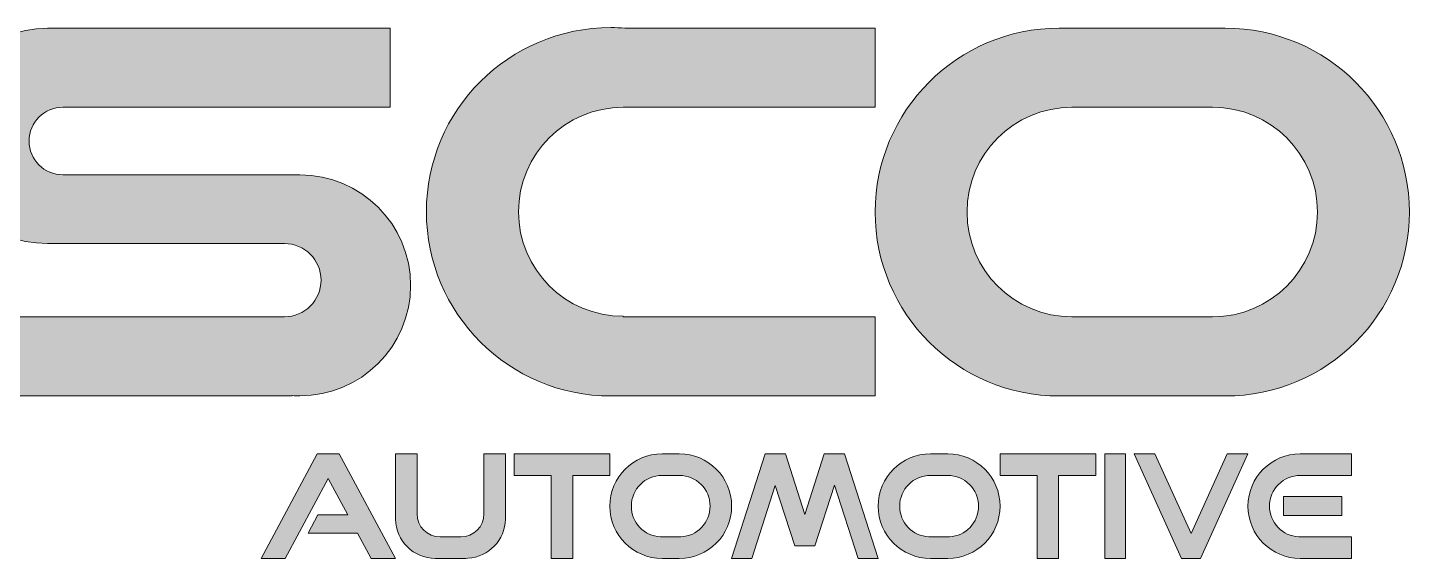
# Model space of a CAD drawing. Header units: millimetres. Extents: x 29078 to 32945, y -44812 to -43100.
# Drawn here: x 30385.33 to 30407.61, y -44750.65 to -44742.08 of the extents above; entities that cross this region are included whole.
import ezdxf

# ---------------------------------------------------------------- set-up
doc = ezdxf.new("R2010")
doc.units = ezdxf.units.MM
doc.layers.add('TK', color=7, linetype='Continuous', lineweight=13)
doc.layers.add('图层 1', color=7, linetype='Continuous')

# ---------------------------------------------------------------- blocks, each defined once
blk = doc.blocks.new('block 30')
at = {"layer": '图层 1', "true_color": 0x595757}
h = blk.add_hatch(color=251, dxfattribs=at)
h.dxf.hatch_style = 2
edge = h.paths.add_edge_path()
edge.add_spline(control_points=[(62.173, -135.594), (62.173, -135.594), (62.169, -135.594), (62.169, -135.594), (62.169, -135.594), (57.918, -135.594), (57.918, -135.594), (57.584, -135.594), (57.312, -135.322), (57.312, -134.988), (57.312, -134.652), (57.584, -134.38), (57.918, -134.38), (57.918, -134.38), (63.795, -134.38), (63.795, -134.38), (63.795, -134.38), (63.795, -132.959), (63.795, -132.959), (63.795, -132.959), (57.64, -132.959), (57.64, -132.959), (56.571, -132.959), (55.704, -133.825), (55.704, -134.894), (55.704, -135.962), (56.571, -136.83), (57.64, -136.83), (57.64, -136.83), (61.895, -136.83), (61.895, -136.83), (62.258, -136.83), (62.553, -137.125), (62.553, -137.488), (62.553, -137.852), (62.258, -138.147), (61.895, -138.147), (61.895, -138.147), (55.939, -138.147), (55.939, -138.147), (55.939, -138.147), (55.939, -139.568), (55.939, -139.568), (55.939, -139.568), (62.034, -139.568), (62.034, -139.568), (62.034, -139.568), (62.034, -139.562), (62.034, -139.562), (62.08, -139.565), (62.127, -139.568), (62.173, -139.568), (63.27, -139.568), (64.16, -138.679), (64.16, -137.582), (64.16, -136.484), (63.27, -135.594), (62.173, -135.594)], knot_values=[0, 0, 0, 0, 0.352778, 0.352778, 0.352778, 0.705556, 0.705556, 0.705556, 1.058333, 1.058333, 1.058333, 1.411111, 1.411111, 1.411111, 1.763889, 1.763889, 1.763889, 2.116667, 2.116667, 2.116667, 2.469444, 2.469444, 2.469444, 2.822222, 2.822222, 2.822222, 3.175, 3.175, 3.175, 3.527778, 3.527778, 3.527778, 3.880556, 3.880556, 3.880556, 4.233333, 4.233333, 4.233333, 4.586111, 4.586111, 4.586111, 4.938889, 4.938889, 4.938889, 5.291667, 5.291667, 5.291667, 5.644444, 5.644444, 5.644444, 5.997222, 5.997222, 5.997222, 6.35, 6.35, 6.35, 6.702778, 6.702778, 6.702778, 6.702778], degree=3, periodic=0)
edge.add_line((62.173, -135.594), (62.173, -135.594))
h = blk.add_hatch(color=251, dxfattribs=at)
h.dxf.hatch_style = 2
edge = h.paths.add_edge_path()
edge.add_spline(control_points=[(67.976, -134.38), (67.976, -134.38), (72.5, -134.38), (72.5, -134.38), (72.5, -134.38), (72.5, -132.959), (72.5, -132.959), (72.5, -132.959), (68.006, -132.959), (68.006, -132.959), (67.923, -132.952), (67.839, -132.948), (67.755, -132.948), (65.926, -132.948), (64.444, -134.431), (64.444, -136.259), (64.444, -138.087), (65.926, -139.57), (67.755, -139.57), (67.755, -139.57), (72.5, -139.57), (72.5, -139.57), (72.5, -139.57), (72.5, -138.149), (72.5, -138.149), (72.5, -138.149), (67.976, -138.149), (67.976, -138.149), (67.976, -138.149), (67.976, -138.138), (67.976, -138.138), (66.939, -138.138), (66.097, -137.297), (66.097, -136.259), (66.097, -135.221), (66.939, -134.38), (67.976, -134.38)], knot_values=[0, 0, 0, 0, 0.352778, 0.352778, 0.352778, 0.705556, 0.705556, 0.705556, 1.058333, 1.058333, 1.058333, 1.411111, 1.411111, 1.411111, 1.763889, 1.763889, 1.763889, 2.116667, 2.116667, 2.116667, 2.469444, 2.469444, 2.469444, 2.822222, 2.822222, 2.822222, 3.175, 3.175, 3.175, 3.527778, 3.527778, 3.527778, 3.880556, 3.880556, 3.880556, 4.233333, 4.233333, 4.233333, 4.233333], degree=3, periodic=0)
edge.add_line((67.976, -134.38), (67.976, -134.38))
h = blk.add_hatch(color=251, dxfattribs=at)
h.dxf.hatch_style = 2
edge = h.paths.add_edge_path()
edge.add_spline(control_points=[(78.783, -132.959), (78.783, -132.959), (78.78, -132.959), (78.778, -132.959), (78.778, -132.959), (75.81, -132.959), (75.81, -132.959), (75.81, -132.959), (75.805, -132.959), (75.805, -132.959), (73.979, -132.959), (72.5, -134.439), (72.5, -136.264), (72.5, -138.09), (73.979, -139.57), (75.805, -139.57), (75.821, -139.57), (75.838, -139.569), (75.853, -139.568), (75.853, -139.568), (78.734, -139.568), (78.734, -139.568), (78.752, -139.569), (78.768, -139.57), (78.783, -139.57), (80.609, -139.57), (82.089, -138.09), (82.089, -136.264), (82.089, -134.439), (80.609, -132.959), (78.783, -132.959)], knot_values=[0, 0, 0, 0, 0.352778, 0.352778, 0.352778, 0.705556, 0.705556, 0.705556, 1.058333, 1.058333, 1.058333, 1.411111, 1.411111, 1.411111, 1.763889, 1.763889, 1.763889, 2.116667, 2.116667, 2.116667, 2.469444, 2.469444, 2.469444, 2.822222, 2.822222, 2.822222, 3.175, 3.175, 3.175, 3.527778, 3.527778, 3.527778, 3.527778], degree=3, periodic=0)
edge.add_line((78.783, -132.959), (78.783, -132.959))
edge = h.paths.add_edge_path()
edge.add_spline(control_points=[(78.557, -138.147), (78.557, -138.147), (76.031, -138.147), (76.031, -138.147), (74.991, -138.147), (74.148, -137.304), (74.148, -136.264), (74.148, -135.223), (74.991, -134.38), (76.031, -134.38), (76.031, -134.38), (78.557, -134.38), (78.557, -134.38), (79.598, -134.38), (80.44, -135.223), (80.44, -136.264), (80.44, -137.304), (79.598, -138.147), (78.557, -138.147)], knot_values=[0, 0, 0, 0, 0.352778, 0.352778, 0.352778, 0.705556, 0.705556, 0.705556, 1.058333, 1.058333, 1.058333, 1.411111, 1.411111, 1.411111, 1.763889, 1.763889, 1.763889, 2.116667, 2.116667, 2.116667, 2.116667], degree=3, periodic=0)
edge.add_line((78.557, -138.147), (78.557, -138.147))
h = blk.add_hatch(color=251, dxfattribs=at)
h.dxf.hatch_style = 2
h.paths.add_polyline_path([(62.877, -140.61), (63.888, -142.488), (63.453, -142.488), (63.21, -142.034), (62.32, -142.034), (62.496, -141.706), (63.033, -141.706), (62.682, -141.05), (61.91, -142.488), (61.475, -142.488), (62.483, -140.61)])
h = blk.add_hatch(color=251, dxfattribs=at)
h.dxf.hatch_style = 2
edge = h.paths.add_edge_path()
edge.add_spline(control_points=[(65.477, -140.61), (65.477, -140.61), (65.477, -141.139), (65.477, -141.139), (65.477, -141.139), (65.477, -141.68), (65.477, -141.68), (65.477, -141.68), (65.476, -141.68), (65.476, -141.68), (65.476, -141.682), (65.477, -141.684), (65.477, -141.687), (65.477, -141.916), (65.292, -142.101), (65.063, -142.101), (65.063, -142.101), (64.69, -142.101), (64.69, -142.101), (64.462, -142.101), (64.276, -141.916), (64.276, -141.687), (64.276, -141.684), (64.276, -141.682), (64.276, -141.68), (64.276, -141.68), (64.276, -141.68), (64.276, -141.68), (64.276, -141.68), (64.276, -140.61), (64.276, -140.61), (64.276, -140.61), (63.889, -140.61), (63.889, -140.61), (63.889, -140.61), (63.889, -141.773), (63.889, -141.773), (63.889, -141.773), (63.889, -141.773), (63.889, -141.774), (63.889, -141.774), (63.889, -141.774), (63.889, -141.774), (63.889, -141.774), (63.889, -141.785), (63.889, -141.785), (63.889, -141.785), (63.889, -141.785), (63.889, -141.785), (63.896, -142.174), (64.213, -142.488), (64.604, -142.488), (64.604, -142.488), (64.612, -142.488), (64.612, -142.488), (64.612, -142.488), (64.617, -142.488), (64.617, -142.488), (64.617, -142.488), (65.145, -142.488), (65.145, -142.488), (65.145, -142.488), (65.149, -142.488), (65.149, -142.488), (65.149, -142.488), (65.15, -142.488), (65.152, -142.488), (65.152, -142.488), (65.188, -142.486), (65.188, -142.486), (65.561, -142.465), (65.857, -142.16), (65.862, -141.785), (65.862, -141.785), (65.864, -141.785), (65.864, -141.785), (65.864, -141.785), (65.864, -140.61), (65.864, -140.61), (65.864, -140.61), (65.477, -140.61), (65.477, -140.61)], knot_values=[0, 0, 0, 0, 1, 1, 1, 2, 2, 2, 3, 3, 3, 4, 4, 4, 5, 5, 5, 6, 6, 6, 7, 7, 7, 8, 8, 8, 9, 9, 9, 10, 10, 10, 11, 11, 11, 12, 12, 12, 13, 13, 13, 14, 14, 14, 15, 15, 15, 16, 16, 16, 17, 17, 17, 18, 18, 18, 19, 19, 19, 20, 20, 20, 21, 21, 21, 22, 22, 22, 23, 23, 23, 24, 24, 24, 25, 25, 25, 26, 26, 26, 27, 27, 27, 27], degree=3, periodic=0)
h = blk.add_hatch(color=251, dxfattribs=at)
h.dxf.hatch_style = 2
h.paths.add_polyline_path([(67.735, -140.61), (66.017, -140.61), (66.017, -140.997), (66.683, -140.997), (66.683, -142.488), (67.07, -142.488), (67.07, -140.997), (67.735, -140.997)])
h = blk.add_hatch(color=251, dxfattribs=at)
h.dxf.hatch_style = 2
edge = h.paths.add_edge_path()
edge.add_spline(control_points=[(68.984, -140.61), (68.984, -140.61), (68.675, -140.61), (68.675, -140.61), (68.156, -140.61), (67.736, -141.032), (67.736, -141.55), (67.736, -142.069), (68.156, -142.489), (68.675, -142.489), (68.675, -142.489), (68.984, -142.489), (68.984, -142.489), (69.503, -142.489), (69.923, -142.069), (69.923, -141.55), (69.923, -141.032), (69.503, -140.61), (68.984, -140.61)], knot_values=[0, 0, 0, 0, 0.352778, 0.352778, 0.352778, 0.705556, 0.705556, 0.705556, 1.058333, 1.058333, 1.058333, 1.411111, 1.411111, 1.411111, 1.763889, 1.763889, 1.763889, 2.116667, 2.116667, 2.116667, 2.116667], degree=3, periodic=0)
edge.add_line((68.984, -140.61), (68.984, -140.61))
edge = h.paths.add_edge_path()
edge.add_spline(control_points=[(69.012, -142.101), (69.012, -142.101), (68.647, -142.101), (68.647, -142.101), (68.354, -142.087), (68.123, -141.846), (68.123, -141.55), (68.123, -141.245), (68.37, -140.997), (68.675, -140.997), (68.675, -140.997), (68.984, -140.997), (68.984, -140.997), (69.289, -140.997), (69.537, -141.245), (69.537, -141.55), (69.537, -141.846), (69.305, -142.087), (69.012, -142.101)], knot_values=[0, 0, 0, 0, 0.352778, 0.352778, 0.352778, 0.705556, 0.705556, 0.705556, 1.058333, 1.058333, 1.058333, 1.411111, 1.411111, 1.411111, 1.763889, 1.763889, 1.763889, 2.116667, 2.116667, 2.116667, 2.116667], degree=3, periodic=0)
edge.add_line((69.012, -142.101), (69.012, -142.101))
h = blk.add_hatch(color=251, dxfattribs=at)
h.dxf.hatch_style = 2
h.paths.add_polyline_path([(69.923, -142.488), (70.288, -142.488), (70.707, -141.177), (71.057, -142.261), (71.417, -142.261), (71.769, -141.173), (72.192, -142.488), (72.554, -142.488), (71.949, -140.61), (71.586, -140.61), (71.238, -141.699), (70.889, -140.61), (70.527, -140.61)])
h = blk.add_hatch(color=251, dxfattribs=at)
h.dxf.hatch_style = 2
edge = h.paths.add_edge_path()
edge.add_spline(control_points=[(73.803, -140.61), (73.803, -140.61), (73.493, -140.61), (73.493, -140.61), (72.973, -140.61), (72.554, -141.032), (72.554, -141.55), (72.554, -142.069), (72.973, -142.489), (73.493, -142.489), (73.493, -142.489), (73.803, -142.489), (73.803, -142.489), (74.321, -142.489), (74.741, -142.069), (74.741, -141.55), (74.741, -141.032), (74.321, -140.61), (73.803, -140.61)], knot_values=[0, 0, 0, 0, 0.352778, 0.352778, 0.352778, 0.705556, 0.705556, 0.705556, 1.058333, 1.058333, 1.058333, 1.411111, 1.411111, 1.411111, 1.763889, 1.763889, 1.763889, 2.116667, 2.116667, 2.116667, 2.116667], degree=3, periodic=0)
edge.add_line((73.803, -140.61), (73.803, -140.61))
edge = h.paths.add_edge_path()
edge.add_spline(control_points=[(73.831, -142.101), (73.831, -142.101), (73.465, -142.101), (73.465, -142.101), (73.172, -142.087), (72.94, -141.846), (72.94, -141.55), (72.94, -141.245), (73.187, -140.997), (73.493, -140.997), (73.493, -140.997), (73.803, -140.997), (73.803, -140.997), (74.107, -140.997), (74.355, -141.245), (74.355, -141.55), (74.355, -141.846), (74.122, -142.087), (73.831, -142.101)], knot_values=[0, 0, 0, 0, 0.352778, 0.352778, 0.352778, 0.705556, 0.705556, 0.705556, 1.058333, 1.058333, 1.058333, 1.411111, 1.411111, 1.411111, 1.763889, 1.763889, 1.763889, 2.116667, 2.116667, 2.116667, 2.116667], degree=3, periodic=0)
edge.add_line((73.831, -142.101), (73.831, -142.101))
h = blk.add_hatch(color=251, dxfattribs=at)
h.dxf.hatch_style = 2
h.paths.add_polyline_path([(76.459, -140.61), (74.741, -140.61), (74.741, -140.997), (75.407, -140.997), (75.407, -142.488), (75.793, -142.488), (75.793, -140.997), (76.459, -140.997)])
h = blk.add_hatch(color=251, dxfattribs=at)
h.dxf.hatch_style = 2
h.paths.add_polyline_path([(76.621, -142.488), (76.992, -142.488), (76.992, -140.61), (76.621, -140.61)])
h = blk.add_hatch(color=251, dxfattribs=at)
h.dxf.hatch_style = 2
h.paths.add_polyline_path([(77.147, -140.61), (77.999, -142.488), (78.34, -142.488), (79.192, -140.61), (78.82, -140.61), (78.17, -142.044), (77.52, -140.61)])
h = blk.add_hatch(color=251, dxfattribs=at)
h.dxf.hatch_style = 2
edge = h.paths.add_edge_path()
edge.add_spline(control_points=[(81.048, -142.101), (81.048, -142.101), (80.104, -142.101), (80.104, -142.101), (79.81, -142.087), (79.578, -141.846), (79.578, -141.55), (79.578, -141.245), (79.826, -140.997), (80.13, -140.997), (80.13, -140.997), (81.048, -140.997), (81.048, -140.997), (81.048, -140.997), (81.048, -140.61), (81.048, -140.61), (81.048, -140.61), (80.13, -140.61), (80.13, -140.61), (79.612, -140.61), (79.192, -141.032), (79.192, -141.55), (79.192, -142.069), (79.612, -142.489), (80.13, -142.489), (80.13, -142.489), (81.048, -142.489), (81.048, -142.489), (81.048, -142.489), (81.048, -142.101), (81.048, -142.101)], knot_values=[0, 0, 0, 0, 1, 1, 1, 2, 2, 2, 3, 3, 3, 4, 4, 4, 5, 5, 5, 6, 6, 6, 7, 7, 7, 8, 8, 8, 9, 9, 9, 10, 10, 10, 10], degree=3, periodic=0)
h = blk.add_hatch(color=251, dxfattribs=at)
h.dxf.hatch_style = 2
h.paths.add_polyline_path([(80.879, -141.72), (79.831, -141.72), (79.831, -141.378), (80.879, -141.378)])
at = {"layer": '图层 1', "lineweight": 0}
for points in [[(62.877, -140.61), (63.888, -142.488), (63.453, -142.488), (63.21, -142.034), (62.32, -142.034), (62.496, -141.706), (63.033, -141.706), (62.682, -141.05), (61.91, -142.488), (61.475, -142.488), (62.483, -140.61), (62.877, -140.61)], [(67.735, -140.61), (66.017, -140.61), (66.017, -140.997), (66.683, -140.997), (66.683, -142.488), (67.07, -142.488), (67.07, -140.997), (67.735, -140.997), (67.735, -140.61)], [(69.923, -142.488), (70.288, -142.488), (70.707, -141.177), (71.057, -142.261), (71.417, -142.261), (71.769, -141.173), (72.192, -142.488), (72.554, -142.488), (71.949, -140.61), (71.586, -140.61), (71.238, -141.699), (70.889, -140.61), (70.527, -140.61), (69.923, -142.488)], [(76.459, -140.61), (74.741, -140.61), (74.741, -140.997), (75.407, -140.997), (75.407, -142.488), (75.793, -142.488), (75.793, -140.997), (76.459, -140.997), (76.459, -140.61)], [(76.621, -142.488), (76.992, -142.488), (76.992, -140.61), (76.621, -140.61), (76.621, -142.488)], [(77.147, -140.61), (77.999, -142.488), (78.34, -142.488), (79.192, -140.61), (78.82, -140.61), (78.17, -142.044), (77.52, -140.61), (77.147, -140.61)], [(80.879, -141.72), (79.831, -141.72), (79.831, -141.378), (80.879, -141.378), (80.879, -141.72)]]:
    blk.add_lwpolyline(points, dxfattribs=at)
for points, knots in [([(62.173, -135.594), (62.173, -135.594), (62.169, -135.594), (62.169, -135.594), (62.169, -135.594), (57.918, -135.594), (57.918, -135.594), (57.584, -135.594), (57.312, -135.322), (57.312, -134.988), (57.312, -134.652), (57.584, -134.38), (57.918, -134.38), (57.918, -134.38), (63.795, -134.38), (63.795, -134.38), (63.795, -134.38), (63.795, -132.959), (63.795, -132.959), (63.795, -132.959), (57.64, -132.959), (57.64, -132.959), (56.571, -132.959), (55.704, -133.825), (55.704, -134.894), (55.704, -135.962), (56.571, -136.83), (57.64, -136.83), (57.64, -136.83), (61.895, -136.83), (61.895, -136.83), (62.258, -136.83), (62.553, -137.125), (62.553, -137.488), (62.553, -137.852), (62.258, -138.147), (61.895, -138.147), (61.895, -138.147), (55.939, -138.147), (55.939, -138.147), (55.939, -138.147), (55.939, -139.568), (55.939, -139.568), (55.939, -139.568), (62.034, -139.568), (62.034, -139.568), (62.034, -139.568), (62.034, -139.562), (62.034, -139.562), (62.08, -139.565), (62.127, -139.568), (62.173, -139.568), (63.27, -139.568), (64.16, -138.679), (64.16, -137.582), (64.16, -136.484), (63.27, -135.594), (62.173, -135.594)], [0, 0, 0, 0, 1, 1, 1, 2, 2, 2, 3, 3, 3, 4, 4, 4, 5, 5, 5, 6, 6, 6, 7, 7, 7, 8, 8, 8, 9, 9, 9, 10, 10, 10, 11, 11, 11, 12, 12, 12, 13, 13, 13, 14, 14, 14, 15, 15, 15, 16, 16, 16, 17, 17, 17, 18, 18, 18, 19, 19, 19, 19]), ([(67.976, -134.38), (67.976, -134.38), (72.5, -134.38), (72.5, -134.38), (72.5, -134.38), (72.5, -132.959), (72.5, -132.959), (72.5, -132.959), (68.006, -132.959), (68.006, -132.959), (67.923, -132.952), (67.839, -132.948), (67.755, -132.948), (65.926, -132.948), (64.444, -134.431), (64.444, -136.259), (64.444, -138.087), (65.926, -139.57), (67.755, -139.57), (67.755, -139.57), (72.5, -139.57), (72.5, -139.57), (72.5, -139.57), (72.5, -138.149), (72.5, -138.149), (72.5, -138.149), (67.976, -138.149), (67.976, -138.149), (67.976, -138.149), (67.976, -138.138), (67.976, -138.138), (66.939, -138.138), (66.097, -137.297), (66.097, -136.259), (66.097, -135.221), (66.939, -134.38), (67.976, -134.38)], [0, 0, 0, 0, 1, 1, 1, 2, 2, 2, 3, 3, 3, 4, 4, 4, 5, 5, 5, 6, 6, 6, 7, 7, 7, 8, 8, 8, 9, 9, 9, 10, 10, 10, 11, 11, 11, 12, 12, 12, 12]), ([(78.783, -132.959), (78.783, -132.959), (78.78, -132.959), (78.778, -132.959), (78.778, -132.959), (75.81, -132.959), (75.81, -132.959), (75.81, -132.959), (75.805, -132.959), (75.805, -132.959), (73.979, -132.959), (72.5, -134.439), (72.5, -136.264), (72.5, -138.09), (73.979, -139.57), (75.805, -139.57), (75.821, -139.57), (75.838, -139.569), (75.853, -139.568), (75.853, -139.568), (78.734, -139.568), (78.734, -139.568), (78.752, -139.569), (78.768, -139.57), (78.783, -139.57), (80.609, -139.57), (82.089, -138.09), (82.089, -136.264), (82.089, -134.439), (80.609, -132.959), (78.783, -132.959)], [0, 0, 0, 0, 1, 1, 1, 2, 2, 2, 3, 3, 3, 4, 4, 4, 5, 5, 5, 6, 6, 6, 7, 7, 7, 8, 8, 8, 9, 9, 9, 10, 10, 10, 10]), ([(78.557, -138.147), (78.557, -138.147), (76.031, -138.147), (76.031, -138.147), (74.991, -138.147), (74.148, -137.304), (74.148, -136.264), (74.148, -135.223), (74.991, -134.38), (76.031, -134.38), (76.031, -134.38), (78.557, -134.38), (78.557, -134.38), (79.598, -134.38), (80.44, -135.223), (80.44, -136.264), (80.44, -137.304), (79.598, -138.147), (78.557, -138.147)], [0, 0, 0, 0, 1, 1, 1, 2, 2, 2, 3, 3, 3, 4, 4, 4, 5, 5, 5, 6, 6, 6, 6]), ([(65.477, -140.61), (65.477, -140.61), (65.477, -141.139), (65.477, -141.139), (65.477, -141.139), (65.477, -141.68), (65.477, -141.68), (65.477, -141.68), (65.476, -141.68), (65.476, -141.68), (65.476, -141.682), (65.477, -141.684), (65.477, -141.687), (65.477, -141.916), (65.292, -142.101), (65.063, -142.101), (65.063, -142.101), (64.69, -142.101), (64.69, -142.101), (64.462, -142.101), (64.276, -141.916), (64.276, -141.687), (64.276, -141.684), (64.276, -141.682), (64.276, -141.68), (64.276, -141.68), (64.276, -141.68), (64.276, -141.68), (64.276, -141.68), (64.276, -140.61), (64.276, -140.61), (64.276, -140.61), (63.889, -140.61), (63.889, -140.61), (63.889, -140.61), (63.889, -141.773), (63.889, -141.773), (63.889, -141.773), (63.889, -141.773), (63.889, -141.774), (63.889, -141.774), (63.889, -141.774), (63.889, -141.774), (63.889, -141.774), (63.889, -141.785), (63.889, -141.785), (63.889, -141.785), (63.889, -141.785), (63.889, -141.785), (63.896, -142.174), (64.213, -142.488), (64.604, -142.488), (64.604, -142.488), (64.612, -142.488), (64.612, -142.488), (64.612, -142.488), (64.617, -142.488), (64.617, -142.488), (64.617, -142.488), (65.145, -142.488), (65.145, -142.488), (65.145, -142.488), (65.149, -142.488), (65.149, -142.488), (65.149, -142.488), (65.15, -142.488), (65.152, -142.488), (65.152, -142.488), (65.188, -142.486), (65.188, -142.486), (65.561, -142.465), (65.857, -142.16), (65.862, -141.785), (65.862, -141.785), (65.864, -141.785), (65.864, -141.785), (65.864, -141.785), (65.864, -140.61), (65.864, -140.61), (65.864, -140.61), (65.477, -140.61), (65.477, -140.61)], [0, 0, 0, 0, 1, 1, 1, 2, 2, 2, 3, 3, 3, 4, 4, 4, 5, 5, 5, 6, 6, 6, 7, 7, 7, 8, 8, 8, 9, 9, 9, 10, 10, 10, 11, 11, 11, 12, 12, 12, 13, 13, 13, 14, 14, 14, 15, 15, 15, 16, 16, 16, 17, 17, 17, 18, 18, 18, 19, 19, 19, 20, 20, 20, 21, 21, 21, 22, 22, 22, 23, 23, 23, 24, 24, 24, 25, 25, 25, 26, 26, 26, 27, 27, 27, 27]), ([(68.984, -140.61), (68.984, -140.61), (68.675, -140.61), (68.675, -140.61), (68.156, -140.61), (67.736, -141.032), (67.736, -141.55), (67.736, -142.069), (68.156, -142.489), (68.675, -142.489), (68.675, -142.489), (68.984, -142.489), (68.984, -142.489), (69.503, -142.489), (69.923, -142.069), (69.923, -141.55), (69.923, -141.032), (69.503, -140.61), (68.984, -140.61)], [0, 0, 0, 0, 1, 1, 1, 2, 2, 2, 3, 3, 3, 4, 4, 4, 5, 5, 5, 6, 6, 6, 6]), ([(73.803, -140.61), (73.803, -140.61), (73.493, -140.61), (73.493, -140.61), (72.973, -140.61), (72.554, -141.032), (72.554, -141.55), (72.554, -142.069), (72.973, -142.489), (73.493, -142.489), (73.493, -142.489), (73.803, -142.489), (73.803, -142.489), (74.321, -142.489), (74.741, -142.069), (74.741, -141.55), (74.741, -141.032), (74.321, -140.61), (73.803, -140.61)], [0, 0, 0, 0, 1, 1, 1, 2, 2, 2, 3, 3, 3, 4, 4, 4, 5, 5, 5, 6, 6, 6, 6]), ([(81.048, -142.101), (81.048, -142.101), (80.104, -142.101), (80.104, -142.101), (79.81, -142.087), (79.578, -141.846), (79.578, -141.55), (79.578, -141.245), (79.826, -140.997), (80.13, -140.997), (80.13, -140.997), (81.048, -140.997), (81.048, -140.997), (81.048, -140.997), (81.048, -140.61), (81.048, -140.61), (81.048, -140.61), (80.13, -140.61), (80.13, -140.61), (79.612, -140.61), (79.192, -141.032), (79.192, -141.55), (79.192, -142.069), (79.612, -142.489), (80.13, -142.489), (80.13, -142.489), (81.048, -142.489), (81.048, -142.489), (81.048, -142.489), (81.048, -142.101), (81.048, -142.101)], [0, 0, 0, 0, 1, 1, 1, 2, 2, 2, 3, 3, 3, 4, 4, 4, 5, 5, 5, 6, 6, 6, 7, 7, 7, 8, 8, 8, 9, 9, 9, 10, 10, 10, 10]), ([(69.012, -142.101), (69.012, -142.101), (68.647, -142.101), (68.647, -142.101), (68.354, -142.087), (68.123, -141.846), (68.123, -141.55), (68.123, -141.245), (68.37, -140.997), (68.675, -140.997), (68.675, -140.997), (68.984, -140.997), (68.984, -140.997), (69.289, -140.997), (69.537, -141.245), (69.537, -141.55), (69.537, -141.846), (69.305, -142.087), (69.012, -142.101)], [0, 0, 0, 0, 1, 1, 1, 2, 2, 2, 3, 3, 3, 4, 4, 4, 5, 5, 5, 6, 6, 6, 6]), ([(73.831, -142.101), (73.831, -142.101), (73.465, -142.101), (73.465, -142.101), (73.172, -142.087), (72.94, -141.846), (72.94, -141.55), (72.94, -141.245), (73.187, -140.997), (73.493, -140.997), (73.493, -140.997), (73.803, -140.997), (73.803, -140.997), (74.107, -140.997), (74.355, -141.245), (74.355, -141.55), (74.355, -141.846), (74.122, -142.087), (73.831, -142.101)], [0, 0, 0, 0, 1, 1, 1, 2, 2, 2, 3, 3, 3, 4, 4, 4, 5, 5, 5, 6, 6, 6, 6])]:
    blk.add_open_spline(points, degree=3, knots=knots, dxfattribs=at)
blk = doc.blocks.new('block 29')
at = {"layer": '图层 1'}
blk.add_blockref('block 30', (0, 0), dxfattribs=at)
blk = doc.blocks.new('block 23')
at = {"layer": '图层 1'}
blk.add_blockref('block 29', (0, 0), dxfattribs=at)
blk = doc.blocks.new('*U19')
at = {"layer": '图层 1', "xscale": 0.22464, "yscale": 0.22464, "zscale": 0.22464}
blk.add_blockref('block 23', (-1707.9981, 12586.3419), dxfattribs=at)

msp = doc.modelspace()

# ---------------------------------------------------------------- block references
at = {"layer": 'TK', "xscale": 4, "yscale": 4, "zscale": 4}
msp.add_blockref('*U19', (37165.844, -94967.985), dxfattribs=at)

doc.saveas('drawing.dxf')
